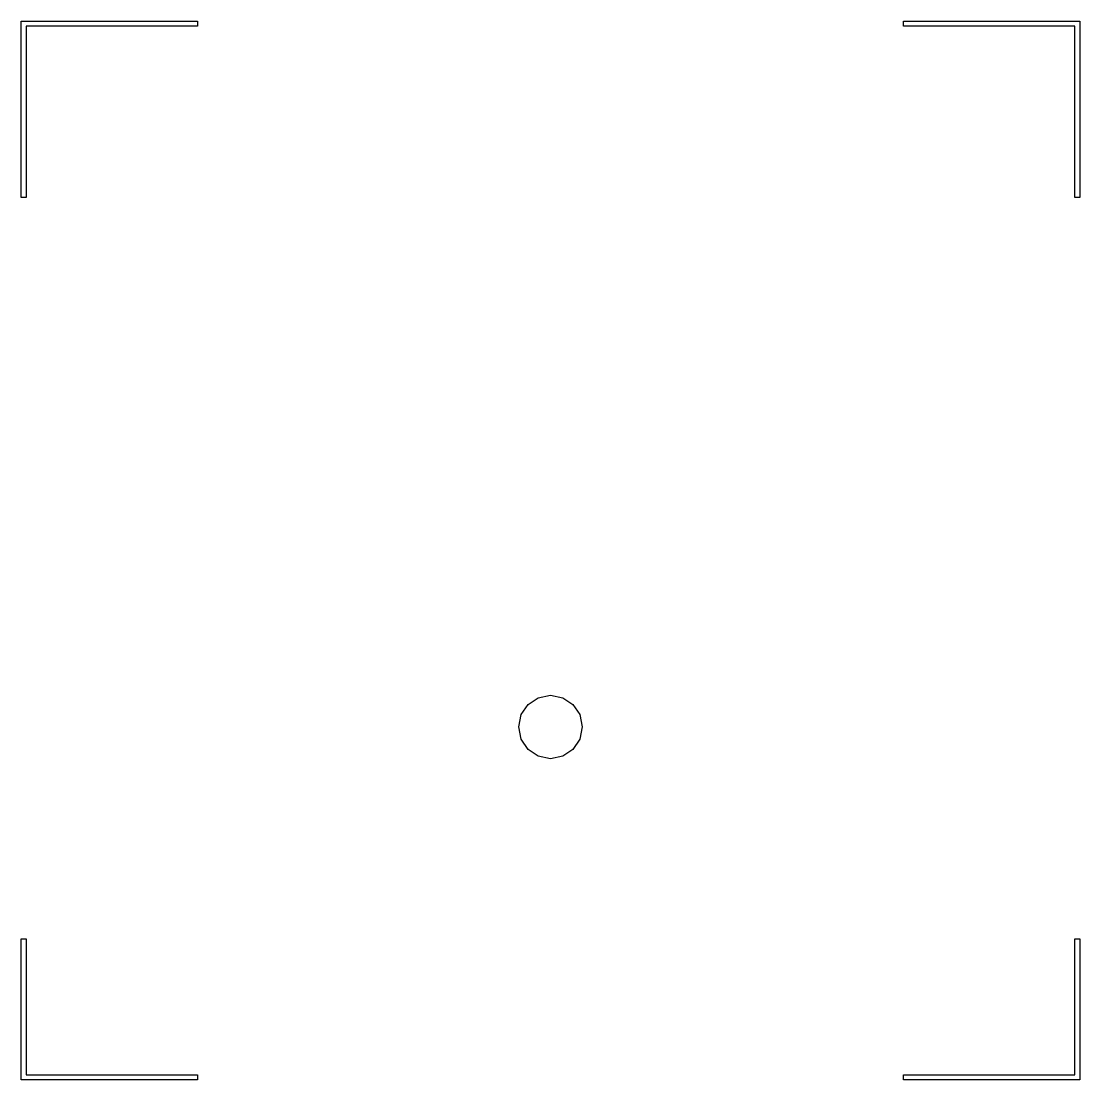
# Model space of a CAD drawing. Extents: x 0 to 6, y 0 to 6.
import ezdxf

# ---------------------------------------------------------------- set-up
doc = ezdxf.new("R2010")
doc.units = 0
doc.layers.add('Layer_1', color=7, linetype='CONTINUOUS')

msp = doc.modelspace()

# ---------------------------------------------------------------- linework, layer by layer
at = {"layer": 'Layer_1', "color": 7}
for points in [[(1.000015, 6.000001), (1.000015, 5.971615), (0.028332, 5.971615), (0.028332, 4.999986), (0, 4.999986), (0, 5.98578), (0, 6.000001), (1.000015, 6.000001), (1.000015, 6.000001)], [(5.999999, 6.000001), (5.999999, 4.999986), (5.971667, 4.999986), (5.971667, 5.971615), (4.999984, 5.971615), (4.999984, 6.000001), (5.999999, 6.000001), (5.999999, 6.000001)], [(1.000016, 5.999999), (1.000016, 5.971613), (0.028334, 5.971613), (0.028334, 4.999984), (0.000001, 4.999984), (0.000001, 5.985778), (0.000001, 5.999999), (1.000016, 5.999999), (1.000016, 5.999999)], [(6.000001, 5.999999), (6.000001, 4.999984), (5.971668, 4.999984), (5.971668, 5.971613), (4.999986, 5.971613), (4.999986, 5.999999), (6.000001, 5.999999), (6.000001, 5.999999)], [(0.028332, 0.79998), (0.028332, 0.028334), (1.000015, 0.028334), (1.000015, 0.000002), (0, 0.000002), (0, 0.79998), (0.028332, 0.79998), (0.028332, 0.79998)], [(0.028334, 0.799978), (0.028334, 0.028332), (1.000016, 0.028332), (1.000016, 0), (0.000001, 0), (0.000001, 0.799978), (0.028334, 0.799978), (0.028334, 0.799978)], [(5.999999, 0.79998), (5.999999, 0.000002), (4.999984, 0.000002), (4.999984, 0.028334), (5.971667, 0.028334), (5.971667, 0.79998), (5.999999, 0.79998), (5.999999, 0.79998)], [(6.000001, 0.799978), (6.000001, 0), (4.999986, 0), (4.999986, 0.028332), (5.971668, 0.028332), (5.971668, 0.799978), (6.000001, 0.799978), (6.000001, 0.799978)]]:
    msp.add_lwpolyline(points, close=True, dxfattribs=at)
msp.add_lwpolyline([(3.180156, 1.999998), (3.166011, 1.929934), (3.127435, 1.872719), (3.07022, 1.834143), (3.000156, 1.819998), (2.930092, 1.834143), (2.872877, 1.872719), (2.834302, 1.929934), (2.820156, 1.999998), (2.834302, 2.070062), (2.872877, 2.127277), (2.930092, 2.165853), (3.000156, 2.179998), (3.07022, 2.165853), (3.127435, 2.127277), (3.166011, 2.070062), (3.180156, 1.999998), (3.180156, 1.999998)], dxfattribs=at)

doc.saveas('drawing.dxf')
